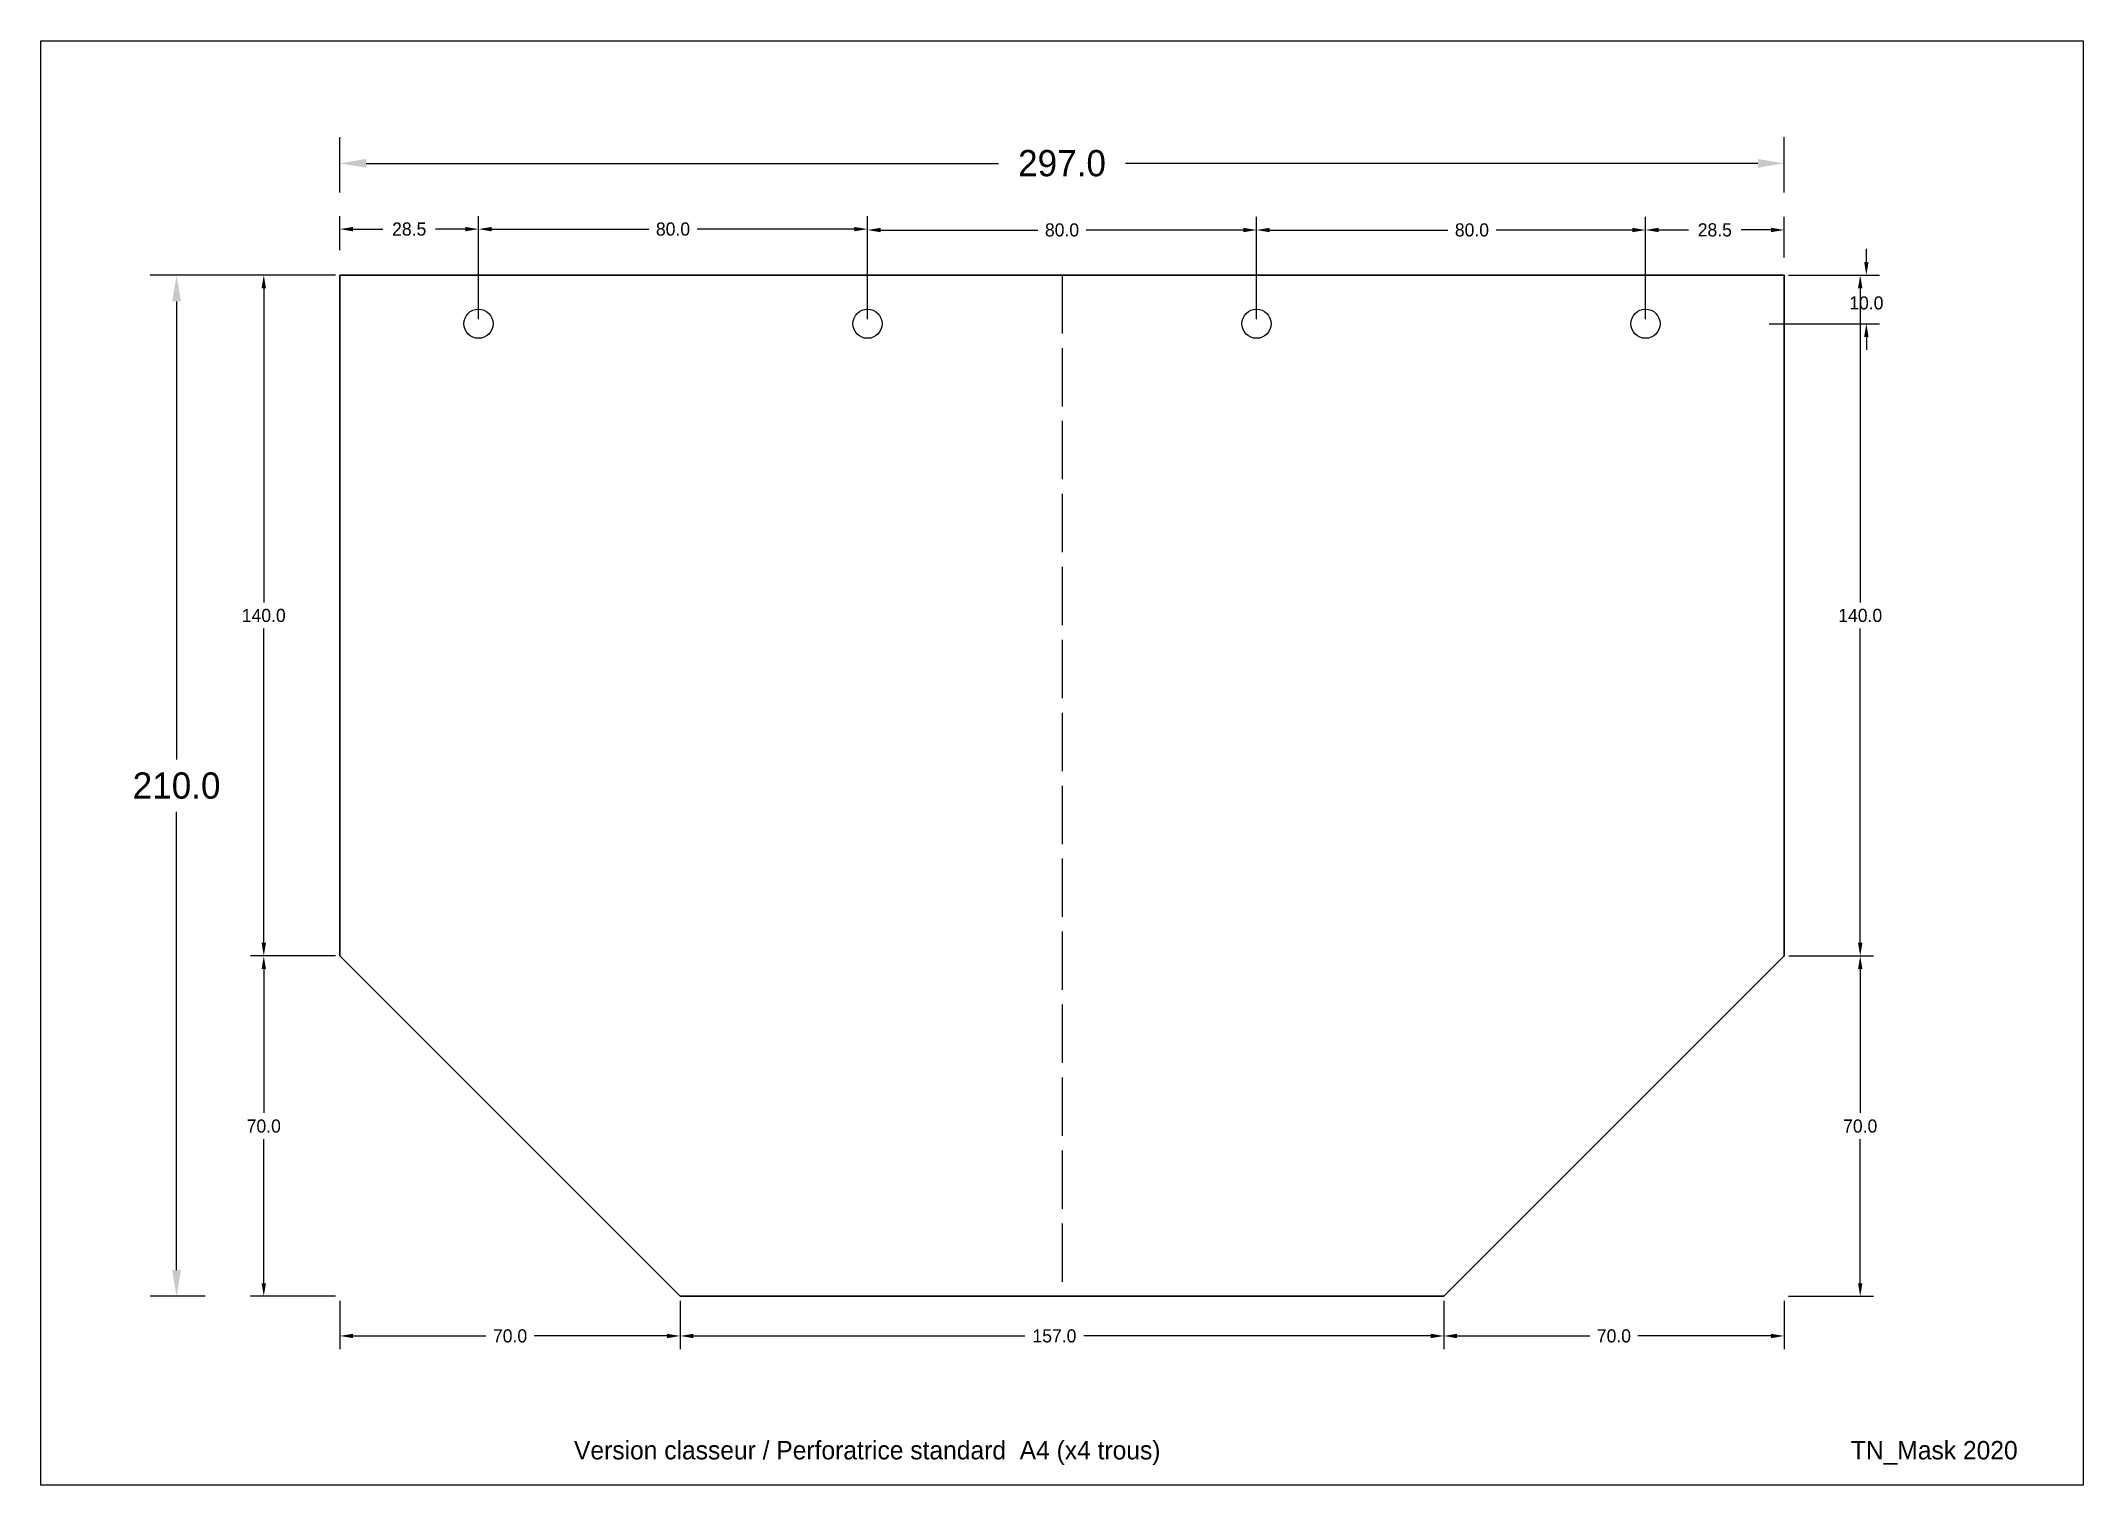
# Model space of a CAD drawing. Header units: millimetres. Extents: x 1799 to 2219, y -208 to 89.
import ezdxf

# ---------------------------------------------------------------- set-up
doc = ezdxf.new("R2010")
doc.units = ezdxf.units.MM
doc.linetypes.add('ACAD_ISO02W100', pattern=[15, 12, -3])
doc.layers.add('Decoupe', color=30, linetype='Continuous')
doc.layers.add('DIM', color=80, linetype='Continuous')
doc.dimstyles.new('Copy of Standard', dxfattribs={"dimscale": 0, "dimtxt": 0.18, "dimasz": 0.18, "dimexe": 0.18, "dimexo": 0.0625, "dimgap": 0.09, "dimtad": 0, "dimtih": 1, "dimtoh": 1, "dimdec": 1, "dimlfac": -10, "dimzin": 0, "dimdsep": 46, "dimtxsty": 'Standard', "dimcen": 0.09, "dimadec": 0, "dimazin": 0, "dimtfac": 1, "dimtdec": 1, "dimtofl": 0, "dimtmove": 0, "dimatfit": 3, "dimfxl": 1, "dimtolj": 1, "dimtzin": 0, "dimarcsym": 0})

# ---------------------------------------------------------------- blocks, each defined once
blk = doc.blocks.new('*D31')
at = {"layer": 'Defpoints', "color": 0, "transparency": 16777216}
for p in [(2157.66, 64.18), (1860.66, 56.33), (2157.66, 56.33)]:
    blk.add_point(p, dxfattribs=at)
at = {"layer": 'DIM', "color": 0, "lineweight": -2, "transparency": 16777216}
for p, q in [((1860.66, 58.2), (1860.66, 69.58)), ((2157.66, 58.2), (2157.66, 69.58)), ((1866.06, 64.18), (1996.11, 64.18)), ((2152.26, 64.18), (2022.21, 64.18))]:
    blk.add_line(p, q, dxfattribs=at)
at = {"layer": 'DIM', "color": 0, "transparency": 16777216}
for points in [[(1866.06, 65.08), (1866.06, 63.28), (1860.66, 64.18)], [(2152.26, 65.08), (2152.26, 63.28), (2157.66, 64.18)]]:
    blk.add_solid(points, dxfattribs=at)
at = {"layer": 'DIM', "color": 0, "transparency": 16777216, "insert": (2009.16, 64.18), "char_height": 5.4, "attachment_point": 5}
blk.add_mtext('\\A1;297.0', dxfattribs=at)
blk = doc.blocks.new('*D32')
at = {"layer": 'Defpoints', "color": 0, "transparency": 16777216}
for p in [(2129.16, 50.48), (2157.66, 43.89), (2129.16, 31.2)]:
    blk.add_point(p, dxfattribs=at)
at = {"layer": 'DIM', "color": 0, "lineweight": -2, "transparency": 16777216}
for p, q in [((2129.16, 32.14), (2129.16, 53.18)), ((2131.86, 50.48), (2138.01, 50.48)), ((2154.96, 50.48), (2148.81, 50.48)), ((2157.66, 44.83), (2157.66, 53.18))]:
    blk.add_line(p, q, dxfattribs=at)
at = {"layer": 'DIM', "color": 0, "transparency": 16777216}
for points in [[(2131.86, 50.93), (2131.86, 50.03), (2129.16, 50.48)], [(2154.96, 50.93), (2154.96, 50.03), (2157.66, 50.48)]]:
    blk.add_solid(points, dxfattribs=at)
at = {"layer": 'DIM', "color": 0, "transparency": 16777216, "insert": (2143.41, 50.48), "char_height": 2.7, "attachment_point": 5}
blk.add_mtext('\\A1;28.5', dxfattribs=at)
blk = doc.blocks.new('*D33')
at = {"layer": 'Defpoints', "color": 0, "transparency": 16777216}
for p in [(2049.16, 50.47), (2049.16, 31.2), (2129.16, 31.2)]:
    blk.add_point(p, dxfattribs=at)
at = {"layer": 'DIM', "color": 0, "lineweight": -2, "transparency": 16777216}
for p, q in [((2049.16, 32.14), (2049.16, 53.17)), ((2051.86, 50.47), (2088.51, 50.47)), ((2126.46, 50.47), (2098.41, 50.47)), ((2129.16, 32.14), (2129.16, 53.17))]:
    blk.add_line(p, q, dxfattribs=at)
at = {"layer": 'DIM', "color": 0, "transparency": 16777216}
for points in [[(2051.86, 50.92), (2051.86, 50.02), (2049.16, 50.47)], [(2126.46, 50.92), (2126.46, 50.02), (2129.16, 50.47)]]:
    blk.add_solid(points, dxfattribs=at)
at = {"layer": 'DIM', "color": 0, "transparency": 16777216, "insert": (2093.46, 50.47), "char_height": 2.7, "attachment_point": 5}
blk.add_mtext('\\A1;80.0', dxfattribs=at)
blk = doc.blocks.new('*D34')
at = {"layer": 'Defpoints', "color": 0, "transparency": 16777216}
for p in [(1969.16, 50.47), (1969.16, 31.2), (2049.16, 31.2)]:
    blk.add_point(p, dxfattribs=at)
at = {"layer": 'DIM', "color": 0, "lineweight": -2, "transparency": 16777216}
for p, q in [((1969.16, 32.14), (1969.16, 53.17)), ((1971.86, 50.47), (2004.21, 50.47)), ((2046.46, 50.47), (2014.11, 50.47)), ((2049.16, 32.14), (2049.16, 53.17))]:
    blk.add_line(p, q, dxfattribs=at)
at = {"layer": 'DIM', "color": 0, "transparency": 16777216}
for points in [[(1971.86, 50.92), (1971.86, 50.02), (1969.16, 50.47)], [(2046.46, 50.92), (2046.46, 50.02), (2049.16, 50.47)]]:
    blk.add_solid(points, dxfattribs=at)
at = {"layer": 'DIM', "color": 0, "transparency": 16777216, "insert": (2009.16, 50.47), "char_height": 2.7, "attachment_point": 5}
blk.add_mtext('\\A1;80.0', dxfattribs=at)
blk = doc.blocks.new('*D35')
at = {"layer": 'Defpoints', "color": 0, "transparency": 16777216}
for p in [(1889.16, 50.65), (1889.16, 31.2), (1969.16, 31.2)]:
    blk.add_point(p, dxfattribs=at)
at = {"layer": 'DIM', "color": 0, "lineweight": -2, "transparency": 16777216}
for p, q in [((1889.16, 32.14), (1889.16, 53.35)), ((1891.86, 50.65), (1924.21, 50.65)), ((1966.46, 50.65), (1934.11, 50.65)), ((1969.16, 32.14), (1969.16, 53.35))]:
    blk.add_line(p, q, dxfattribs=at)
at = {"layer": 'DIM', "color": 0, "transparency": 16777216}
for points in [[(1891.86, 51.1), (1891.86, 50.2), (1889.16, 50.65)], [(1966.46, 51.1), (1966.46, 50.2), (1969.16, 50.65)]]:
    blk.add_solid(points, dxfattribs=at)
at = {"layer": 'DIM', "color": 0, "transparency": 16777216, "insert": (1929.16, 50.65), "char_height": 2.7, "attachment_point": 5}
blk.add_mtext('\\A1;80.0', dxfattribs=at)
blk = doc.blocks.new('*D29')
at = {"layer": 'Defpoints', "color": 0, "transparency": 16777216}
for p in [(1860.66, 50.65), (1860.66, 45.38), (1889.16, 31.2)]:
    blk.add_point(p, dxfattribs=at)
at = {"layer": 'DIM', "color": 0, "lineweight": -2, "transparency": 16777216}
for p, q in [((1860.66, 46.31), (1860.66, 53.35)), ((1863.36, 50.65), (1869.51, 50.65)), ((1886.46, 50.65), (1880.31, 50.65)), ((1889.16, 32.14), (1889.16, 53.35))]:
    blk.add_line(p, q, dxfattribs=at)
at = {"layer": 'DIM', "color": 0, "transparency": 16777216}
for points in [[(1863.36, 51.1), (1863.36, 50.2), (1860.66, 50.65)], [(1886.46, 51.1), (1886.46, 50.2), (1889.16, 50.65)]]:
    blk.add_solid(points, dxfattribs=at)
at = {"layer": 'DIM', "color": 0, "transparency": 16777216, "insert": (1874.91, 50.65), "char_height": 2.7, "attachment_point": 5}
blk.add_mtext('\\A1;28.5', dxfattribs=at)
blk = doc.blocks.new('*D36')
at = {"layer": 'Defpoints', "color": 0, "transparency": 16777216}
for p in [(1860.66, 41.2), (1845, -98.8), (1860.66, -98.8)]:
    blk.add_point(p, dxfattribs=at)
at = {"layer": 'DIM', "color": 0, "lineweight": -2, "transparency": 16777216}
for p, q in [((1859.72, 41.2), (1842.3, 41.2)), ((1845, 38.5), (1845, -26.1)), ((1845, -96.1), (1845, -31.5)), ((1859.72, -98.8), (1842.3, -98.8))]:
    blk.add_line(p, q, dxfattribs=at)
at = {"layer": 'DIM', "color": 0, "transparency": 16777216}
for points in [[(1844.55, 38.5), (1845.45, 38.5), (1845, 41.2)], [(1844.55, -96.1), (1845.45, -96.1), (1845, -98.8)]]:
    blk.add_solid(points, dxfattribs=at)
at = {"layer": 'DIM', "color": 0, "transparency": 16777216, "insert": (1845, -28.8), "char_height": 2.7, "attachment_point": 5}
blk.add_mtext('\\A1;140.0', dxfattribs=at)
blk = doc.blocks.new('*D30')
at = {"layer": 'Defpoints', "color": 0, "transparency": 16777216}
for p in [(1860.66, -98.8), (1845, -168.8), (1860.66, -168.8)]:
    blk.add_point(p, dxfattribs=at)
at = {"layer": 'DIM', "color": 0, "lineweight": -2, "transparency": 16777216}
for p, q in [((1859.72, -98.8), (1842.3, -98.8)), ((1845, -101.5), (1845, -131.1)), ((1845, -166.1), (1845, -136.5)), ((1859.72, -168.8), (1842.3, -168.8))]:
    blk.add_line(p, q, dxfattribs=at)
at = {"layer": 'DIM', "color": 0, "transparency": 16777216}
for points in [[(1844.55, -101.5), (1845.45, -101.5), (1845, -98.8)], [(1844.55, -166.1), (1845.45, -166.1), (1845, -168.8)]]:
    blk.add_solid(points, dxfattribs=at)
at = {"layer": 'DIM', "color": 0, "transparency": 16777216, "insert": (1845, -133.8), "char_height": 2.7, "attachment_point": 5}
blk.add_mtext('\\A1;70.0', dxfattribs=at)
blk = doc.blocks.new('*D25')
at = {"layer": 'Defpoints', "color": 0, "transparency": 16777216}
for p in [(1860.66, 41.2), (1827.07, -168.8), (1834.8, -168.8)]:
    blk.add_point(p, dxfattribs=at)
at = {"layer": 'DIM', "color": 0, "lineweight": -2, "transparency": 16777216}
for p, q in [((1858.78, 41.2), (1821.67, 41.2)), ((1827.07, 35.8), (1827.07, -58.4)), ((1827.07, -163.4), (1827.07, -69.2)), ((1832.92, -168.8), (1821.67, -168.8))]:
    blk.add_line(p, q, dxfattribs=at)
at = {"layer": 'DIM', "color": 0, "transparency": 16777216}
for points in [[(1826.17, 35.8), (1827.97, 35.8), (1827.07, 41.2)], [(1826.17, -163.4), (1827.97, -163.4), (1827.07, -168.8)]]:
    blk.add_solid(points, dxfattribs=at)
at = {"layer": 'DIM', "color": 0, "transparency": 16777216, "insert": (1827.07, -63.8), "char_height": 5.4, "attachment_point": 5}
blk.add_mtext('\\A1;210.0', dxfattribs=at)
blk = doc.blocks.new('*D37')
at = {"layer": 'Defpoints', "color": 0, "transparency": 16777216}
for p in [(1930.64, -168.8), (2087.67, -168.8), (1930.64, -176.95)]:
    blk.add_point(p, dxfattribs=at)
at = {"layer": 'DIM', "color": 0, "lineweight": -2, "transparency": 16777216}
for p, q in [((1930.64, -169.73), (1930.64, -179.65)), ((2087.67, -169.73), (2087.67, -179.65)), ((1933.34, -176.95), (2001.52, -176.95)), ((2084.97, -176.95), (2013.67, -176.95))]:
    blk.add_line(p, q, dxfattribs=at)
at = {"layer": 'DIM', "color": 0, "transparency": 16777216}
for points in [[(1933.34, -176.5), (1933.34, -177.4), (1930.64, -176.95)], [(2084.97, -176.5), (2084.97, -177.4), (2087.67, -176.95)]]:
    blk.add_solid(points, dxfattribs=at)
at = {"layer": 'DIM', "color": 0, "transparency": 16777216, "insert": (2007.6, -176.95), "char_height": 2.7, "attachment_point": 5}
blk.add_mtext('\\A1;157.0', dxfattribs=at)
blk = doc.blocks.new('*D38')
at = {"layer": 'Defpoints', "color": 0, "transparency": 16777216}
for p in [(1860.66, -168.8), (1930.64, -168.8), (1860.66, -176.95)]:
    blk.add_point(p, dxfattribs=at)
at = {"layer": 'DIM', "color": 0, "lineweight": -2, "transparency": 16777216}
for p, q in [((1860.66, -169.73), (1860.66, -179.65)), ((1930.64, -169.73), (1930.64, -179.65)), ((1863.36, -176.95), (1890.7, -176.95)), ((1927.94, -176.95), (1900.6, -176.95))]:
    blk.add_line(p, q, dxfattribs=at)
at = {"layer": 'DIM', "color": 0, "transparency": 16777216}
for points in [[(1863.36, -176.5), (1863.36, -177.4), (1860.66, -176.95)], [(1927.94, -176.5), (1927.94, -177.4), (1930.64, -176.95)]]:
    blk.add_solid(points, dxfattribs=at)
at = {"layer": 'DIM', "color": 0, "transparency": 16777216, "insert": (1895.65, -176.95), "char_height": 2.7, "attachment_point": 5}
blk.add_mtext('\\A1;70.0', dxfattribs=at)
blk = doc.blocks.new('*D26')
at = {"layer": 'Defpoints', "color": 0, "transparency": 16777216}
for p in [(2087.67, -168.8), (2157.66, -168.8), (2157.66, -176.95)]:
    blk.add_point(p, dxfattribs=at)
at = {"layer": 'DIM', "color": 0, "lineweight": -2, "transparency": 16777216}
for p, q in [((2087.67, -169.73), (2087.67, -179.65)), ((2157.66, -169.73), (2157.66, -179.65)), ((2090.37, -176.95), (2117.71, -176.95)), ((2154.96, -176.95), (2127.61, -176.95))]:
    blk.add_line(p, q, dxfattribs=at)
at = {"layer": 'DIM', "color": 0, "transparency": 16777216}
for points in [[(2090.37, -176.5), (2090.37, -177.4), (2087.67, -176.95)], [(2154.96, -176.5), (2154.96, -177.4), (2157.66, -176.95)]]:
    blk.add_solid(points, dxfattribs=at)
at = {"layer": 'DIM', "color": 0, "transparency": 16777216, "insert": (2122.66, -176.95), "char_height": 2.7, "attachment_point": 5}
blk.add_mtext('\\A1;70.0', dxfattribs=at)
blk = doc.blocks.new('*D27')
at = {"layer": 'Defpoints', "color": 0, "transparency": 16777216}
for p in [(2157.66, 41.2), (2159.79, -98.8), (2173.31, -98.8)]:
    blk.add_point(p, dxfattribs=at)
at = {"layer": 'DIM', "color": 0, "lineweight": -2, "transparency": 16777216}
for p, q in [((2158.59, 41.2), (2176.01, 41.2)), ((2173.31, 38.5), (2173.31, -26.1)), ((2173.31, -96.1), (2173.31, -31.5)), ((2160.73, -98.8), (2176.01, -98.8))]:
    blk.add_line(p, q, dxfattribs=at)
at = {"layer": 'DIM', "color": 0, "transparency": 16777216}
for points in [[(2172.86, 38.5), (2173.76, 38.5), (2173.31, 41.2)], [(2172.86, -96.1), (2173.76, -96.1), (2173.31, -98.8)]]:
    blk.add_solid(points, dxfattribs=at)
at = {"layer": 'DIM', "color": 0, "transparency": 16777216, "insert": (2173.31, -28.8), "char_height": 2.7, "attachment_point": 5}
blk.add_mtext('\\A1;140.0', dxfattribs=at)
blk = doc.blocks.new('*D28')
at = {"layer": 'Defpoints', "color": 0, "transparency": 16777216}
for p in [(2157.67, -98.8), (2157.66, -168.8), (2173.31, -168.8)]:
    blk.add_point(p, dxfattribs=at)
at = {"layer": 'DIM', "color": 0, "lineweight": -2, "transparency": 16777216}
for p, q in [((2158.61, -98.8), (2176.01, -98.8)), ((2173.31, -101.5), (2173.31, -131.1)), ((2173.31, -166.1), (2173.31, -136.5)), ((2158.59, -168.8), (2176.01, -168.8))]:
    blk.add_line(p, q, dxfattribs=at)
at = {"layer": 'DIM', "color": 0, "transparency": 16777216}
for points in [[(2172.86, -101.5), (2173.76, -101.5), (2173.31, -98.8)], [(2172.86, -166.1), (2173.76, -166.1), (2173.31, -168.8)]]:
    blk.add_solid(points, dxfattribs=at)
at = {"layer": 'DIM', "color": 0, "transparency": 16777216, "insert": (2173.31, -133.8), "char_height": 2.7, "attachment_point": 5}
blk.add_mtext('\\A1;70.0', dxfattribs=at)
blk = doc.blocks.new('*D41')
at = {"layer": 'Defpoints', "color": 0, "transparency": 16777216}
for p in [(2157.66, 41.2), (2174.57, 41.2), (2153.63, 31.2)]:
    blk.add_point(p, dxfattribs=at)
at = {"layer": 'DIM', "color": 0, "lineweight": -2, "transparency": 16777216}
for p, q in [((2174.57, 43.9), (2174.57, 46.6)), ((2158.59, 41.2), (2177.27, 41.2)), ((2154.56, 31.2), (2177.27, 31.2)), ((2174.57, 28.5), (2174.57, 25.8))]:
    blk.add_line(p, q, dxfattribs=at)
at = {"layer": 'DIM', "color": 0, "transparency": 16777216}
for points in [[(2174.12, 43.9), (2175.02, 43.9), (2174.57, 41.2)], [(2174.12, 28.5), (2175.02, 28.5), (2174.57, 31.2)]]:
    blk.add_solid(points, dxfattribs=at)
at = {"layer": 'DIM', "color": 0, "transparency": 16777216, "insert": (2174.57, 35.46), "char_height": 2.7, "attachment_point": 5}
blk.add_mtext('\\A1;10.0', dxfattribs=at)

msp = doc.modelspace()

# ---------------------------------------------------------------- linework, layer by layer
at = {"layer": 'Decoupe'}
msp.add_lwpolyline([(1799.157, -207.63), (1799.157, 89.37), (2219.157, 89.37), (2219.157, -207.63)], close=True, dxfattribs=at)
at = {"layer": 'Decoupe', "lineweight": 30}
msp.add_lwpolyline([(1860.657, 41.203), (1860.657, -98.797), (1930.643, -168.797), (2087.67, -168.797), (2157.67, -98.797), (2157.657, 41.203), (1860.657, 41.203)], dxfattribs=at)
at = {"layer": 'Decoupe'}
for centre in [(1889.157, 31.203), (1969.157, 31.203), (2049.157, 31.203), (2129.157, 31.203)]:
    msp.add_circle(centre, 3, dxfattribs=at)
at = {"layer": 'DIM', "linetype": 'ACAD_ISO02W100'}
msp.add_line((2009.157, 41.203), (2009.157, -168.797), dxfattribs=at)

# ---------------------------------------------------------------- texts
at = {"layer": 'DIM', "char_height": 3.78263, "attachment_point": 1}
for s, insert in [('Version classeur / Perforatrice standard  A4 (x4 trous)', (1908.802, -198.55)), ('TN_Mask 2020', (2171.392, -198.55))]:
    msp.add_mtext_dynamic_manual_height_columns(s, width=1339.81058, gutter_width=18.913, heights=[0], dxfattribs=dict(at, insert=insert))

# ---------------------------------------------------------------- dimensions: what is measured, and where the dimension line sits
at = {"layer": 'DIM'}
for base, p1, p2, override, picture, middle in [((2157.657, 64.175), (1860.657, 56.327), (2157.657, 56.327), {"dimscale": 30}, '*D31', (2009.157, 64.175)), ((1860.657, 50.647), (1889.157, 31.203), (1860.657, 45.376), {"dimscale": 15}, '*D29', (1874.907, 50.647)), ((1889.157, 50.647), (1969.157, 31.203), (1889.157, 31.203), {"dimscale": 15}, '*D35', (1929.157, 50.647)), ((1969.157, 50.467), (2049.157, 31.203), (1969.157, 31.203), {"dimscale": 15}, '*D34', (2009.157, 50.467)), ((1860.657, -176.951), (1930.643, -168.797), (1860.657, -168.797), {"dimscale": 15}, '*D38', (1895.65, -176.951)), ((2157.657, -176.951), (2087.67, -168.797), (2157.657, -168.797), {"dimscale": 15}, '*D26', (2122.663, -176.951))]:
    dim = msp.add_linear_dim(base=base, p1=p1, p2=p2, dimstyle='Copy of Standard', override=override, dxfattribs=at)
    dim.commit()
    dim.dimension.update_dxf_attribs({"geometry": picture, "text_midpoint": middle})
for base, p1, p2, angle, picture, middle, dimtype in [((2049.157, 50.467), (2129.157, 31.203), (2049.157, 31.203), 180, '*D33', (2093.463, 50.467), 161), ((2174.568, 41.203), (2153.627, 31.203), (2157.657, 41.203), 90, '*D41', (2174.568, 35.464), 160)]:
    dim = msp.add_linear_dim(base=base, p1=p1, p2=p2, angle=angle, dimstyle='Copy of Standard', override={"dimscale": 15}, dxfattribs=at)
    dim.commit()
    dim.dimension.update_dxf_attribs({"geometry": picture, "text_midpoint": middle, "dimtype": dimtype})
for base, p1, p2, picture, middle in [((2129.157, 50.477), (2157.657, 43.894), (2129.157, 31.203), '*D32', (2143.407, 50.477)), ((1930.643, -176.951), (2087.67, -168.797), (1930.643, -168.797), '*D37', (2007.599, -176.951))]:
    dim = msp.add_linear_dim(base=base, p1=p1, p2=p2, dimstyle='Copy of Standard', override={"dimscale": 15}, dxfattribs=at)
    dim.commit()
    dim.dimension.update_dxf_attribs({"geometry": picture, "text_midpoint": middle, "dimtype": 160})
for base, p1, p2, override, picture, middle in [((1827.07, -168.797), (1860.657, 41.203), (1834.798, -168.797), {"dimscale": 30}, '*D25', (1827.07, -63.797)), ((1845.001, -98.797), (1860.657, 41.203), (1860.657, -98.797), {"dimscale": 15}, '*D36', (1845.001, -28.797)), ((2173.312, -98.797), (2157.657, 41.203), (2159.789, -98.797), {"dimscale": 15}, '*D27', (2173.312, -28.797)), ((1845.001, -168.797), (1860.657, -98.797), (1860.657, -168.797), {"dimscale": 15}, '*D30', (1845.001, -133.797)), ((2173.312, -168.797), (2157.67, -98.797), (2157.657, -168.797), {"dimscale": 15}, '*D28', (2173.312, -133.797))]:
    dim = msp.add_linear_dim(base=base, p1=p1, p2=p2, angle=90, dimstyle='Copy of Standard', override=override, dxfattribs=at)
    dim.commit()
    dim.dimension.update_dxf_attribs({"geometry": picture, "text_midpoint": middle})

doc.saveas('drawing.dxf')
